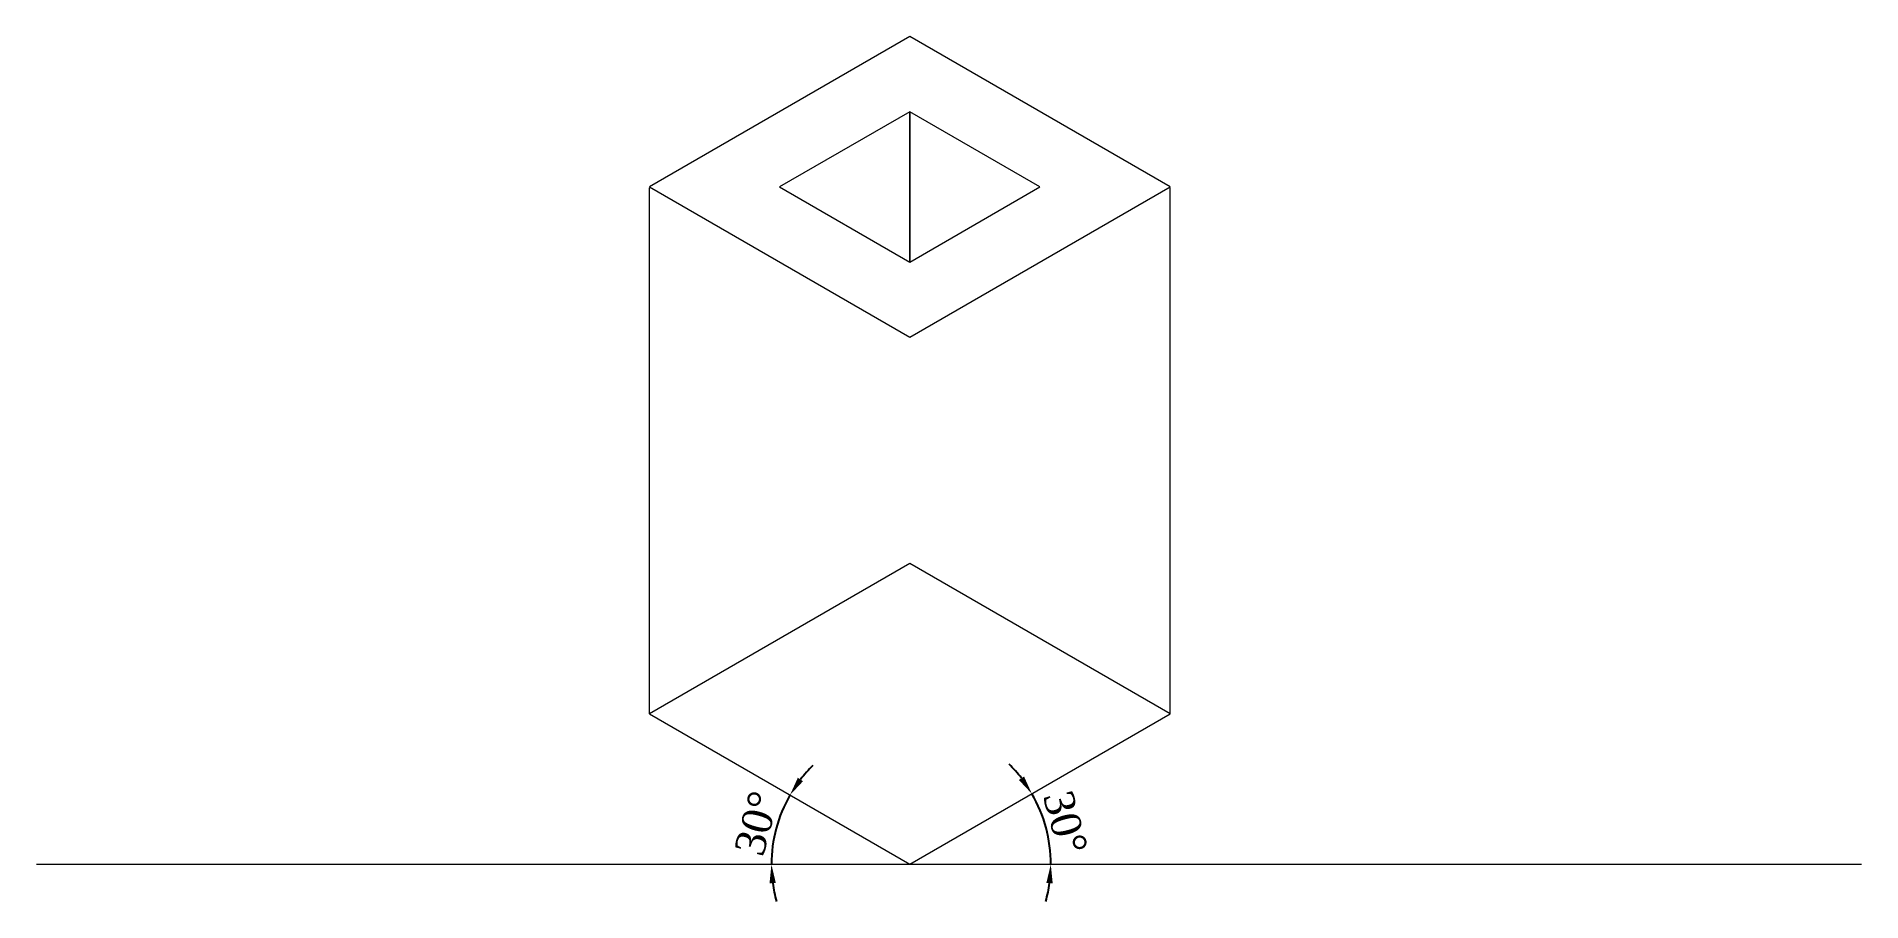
# Paper-space layout 'Layout6' of a CAD drawing. Header units: millimetres. Extents: x 24 to 267, y 65 to 180.
import ezdxf

# ---------------------------------------------------------------- set-up
doc = ezdxf.new("R2010")
doc.units = ezdxf.units.MM
doc.layers.add('PROJECTION LINE', color=250, linetype='Continuous', lineweight=5)
doc.styles.get("Standard").update_dxf_attribs({"font": 'times.ttf', "height": 4})
doc.dimstyles.new('ISO-25', dxfattribs={"dimtxt": 4, "dimasz": 2.5, "dimexe": 1.25, "dimexo": 0.625, "dimtad": 1, "dimtoh": 1, "dimtxsty": 'Standard', "dimcen": 2.5, "dimadec": 0, "dimazin": 0, "dimtfac": 1, "dimtmove": 0, "dimatfit": 3, "dimfxl": 1, "dimarcsym": 0})

# ---------------------------------------------------------------- blocks, each defined once
blk = doc.blocks.new('*D37')
at = {"layer": 'Defpoints', "color": 0, "transparency": 16777216}
for p in [(175.06, 89.67), (158.89, 72.92), (24.23, 69.67), (140.42, 69.67), (267.03, 69.67)]:
    blk.add_point(p, dxfattribs=at)
at = {"layer": 'PROJECTION LINE', "color": 0, "lineweight": -2, "transparency": 16777216}
for start, end in [(37.6418, 45.2835), (0, 30), (344.7165, 352.3582)]:
    blk.add_arc((140.42, 69.67), 18.76, start, end, dxfattribs=at)
at = {"layer": 'PROJECTION LINE', "color": 0, "transparency": 16777216}
for points in [[(155.62, 81.35), (154.93, 80.89), (156.66, 79.05)], [(158.59, 67.2), (159.43, 67.14), (159.18, 69.67)]]:
    blk.add_solid(points, dxfattribs=at)
at = {"layer": 'PROJECTION LINE', "color": 0, "transparency": 16777216, "insert": (161.11, 75.21), "char_height": 4, "attachment_point": 5, "rotation": 285}
blk.add_mtext('30°', dxfattribs=at)
blk = doc.blocks.new('*D38')
at = {"layer": 'Defpoints', "color": 0, "transparency": 16777216}
for p in [(105.78, 89.67), (123.12, 75.96), (24.23, 69.67), (140.42, 69.67), (267.03, 69.67)]:
    blk.add_point(p, dxfattribs=at)
at = {"layer": 'PROJECTION LINE', "color": 0, "lineweight": -2, "transparency": 16777216}
for start, end in [(134.429, 142.2145), (150, 180), (187.7855, 195.571)]:
    blk.add_arc((140.42, 69.67), 18.41, start, end, dxfattribs=at)
at = {"layer": 'PROJECTION LINE', "color": 0, "transparency": 16777216}
for points in [[(126.21, 80.72), (125.52, 81.18), (124.47, 78.87)], [(121.76, 67.14), (122.59, 67.2), (122.01, 69.67)]]:
    blk.add_solid(points, dxfattribs=at)
at = {"layer": 'PROJECTION LINE', "color": 0, "transparency": 16777216, "insert": (120.06, 75.12), "char_height": 4, "attachment_point": 5, "rotation": 75}
blk.add_mtext('30°', dxfattribs=at)

psp = doc.layouts.new('Layout6')

# ---------------------------------------------------------------- linework, layer by layer
at = {"layer": 'PROJECTION LINE'}
for p, q in [((140.419, 179.794), (105.778, 159.794)), ((175.06, 159.794), (140.419, 179.794)), ((140.419, 169.794), (123.098, 159.794)), ((157.739, 159.794), (140.419, 169.794)), ((140.419, 169.794), (140.419, 149.794)), ((140.419, 149.794), (140.419, 169.794)), ((105.778, 159.794), (140.419, 139.794)), ((105.778, 89.667), (105.778, 159.667)), ((123.098, 159.794), (140.419, 149.794)), ((140.419, 139.794), (175.06, 159.794)), ((140.419, 149.794), (157.739, 159.794)), ((175.06, 89.667), (175.06, 159.667)), ((140.419, 109.667), (105.778, 89.667)), ((175.06, 89.667), (140.419, 109.667)), ((105.778, 89.667), (140.419, 69.667)), ((140.419, 69.667), (175.06, 89.667)), ((24.234, 69.667), (267.035, 69.667))]:
    psp.add_line(p, q, dxfattribs=at)

# ---------------------------------------------------------------- dimensions: what is measured, and where the dimension line sits
for base, line2, picture, middle in [((158.892, 72.924), ((140.419, 69.667), (175.06, 89.667)), '*D37', (161.107, 75.21)), ((123.117, 75.964), ((105.778, 89.667), (140.419, 69.667)), '*D38', (120.065, 75.12))]:
    dim = psp.add_angular_dim_2l(base=base, line1=((24.234, 69.667), (267.035, 69.667)), line2=line2, dimstyle='ISO-25', dxfattribs=at)
    dim.commit()
    dim.dimension.update_dxf_attribs({"geometry": picture, "text_midpoint": middle})

doc.saveas('drawing.dxf')
